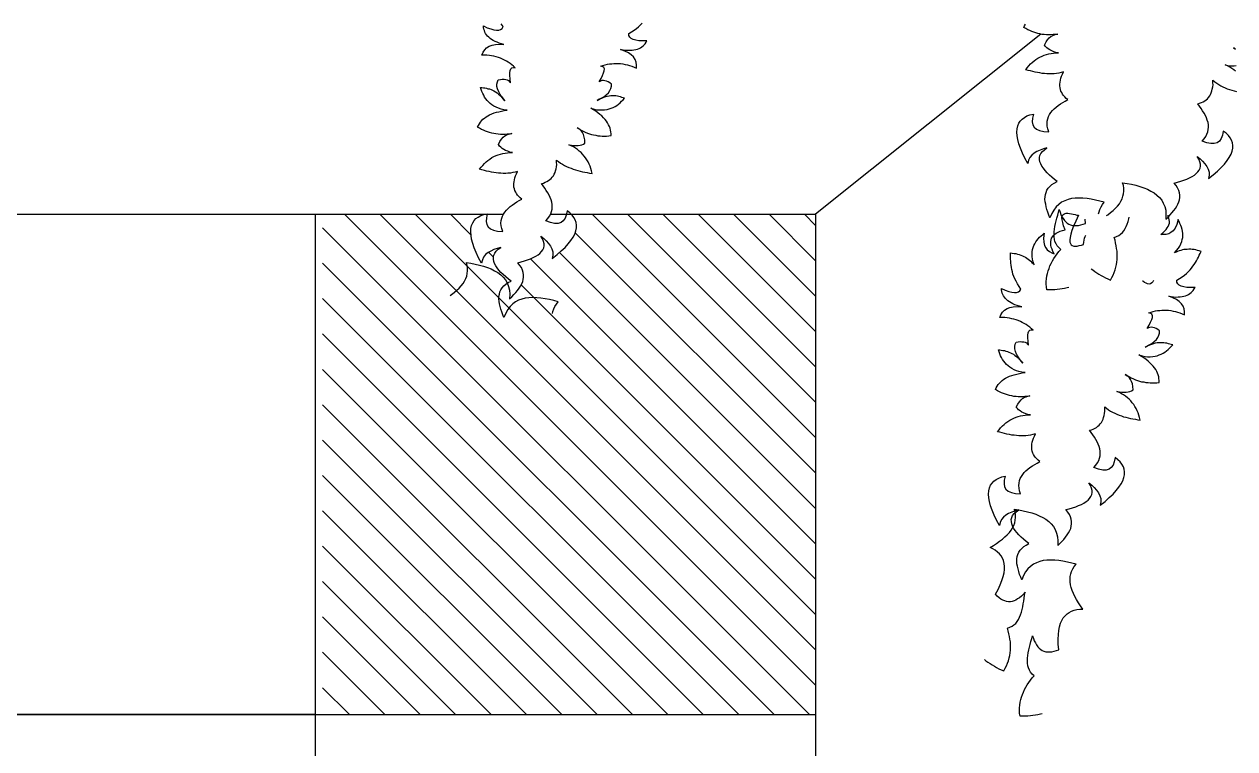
# Model space of a CAD drawing. Extents: x -24232 to 27340, y -23039 to 23489.
# Drawn here: x 8072 to 9282, y -19224 to -18500 of the extents above; entities that cross this region are included whole.
import ezdxf

# ---------------------------------------------------------------- set-up
doc = ezdxf.new("R2010")
doc.units = 0
doc.header["$LTSCALE"] = 10
for name, color, linetype in [('0-HATCH', 8, 'CONTINUOUS'), ('1', 1, 'CONTINUOUS'), ('3', 3, 'CONTINUOUS')]:
    doc.layers.add(name, color=color, linetype=linetype)

msp = doc.modelspace()

# ---------------------------------------------------------------- hatches: boundary and pattern name
at = {"layer": '0-HATCH'}
h = msp.add_hatch(dxfattribs=at)
h.set_pattern_fill('ANSI31', color=11, scale=200, style=0)
h.set_pattern_definition([(135, (-13605.299, -1359.333), (17.67767, 17.67767), [])])
h.paths.add_polyline_path([(8555.8, -18761.6), (8556.7, -18765.3), (8557, -18769.5), (8556.9, -18774.1), (8559.1, -18772), (8561.2, -18769.9), (8563.1, -18767.8), (8564.8, -18765.6), (8566.4, -18763.4), (8567.9, -18761.3), (8569, -18759.1), (8570, -18756.9), (8570.5, -18754.7), (8570.9, -18752.4), (8570.9, -18750.1), (8570.6, -18747.8), (8569.9, -18745.4), (8568.7, -18742.9), (8567.2, -18740.6), (8565.1, -18738.1), (8568.5, -18737.2), (8571.9, -18736.2), (8574.9, -18735.2), (8577.9, -18734.1), (8580.6, -18732.9), (8583.1, -18731.5), (8585.4, -18730.2), (8587.3, -18728.6), (8588.9, -18726.9), (8590.2, -18725.1), (8591.1, -18723.2), (8591.4, -18721.2), (8591.4, -18719), (8590.8, -18716.7), (8589.8, -18714.1), (8588.2, -18711.3), (8591, -18713.7), (8593.6, -18716.2), (8595.9, -18718.7), (8597.8, -18721.4), (8599.2, -18724.2), (8600, -18727.2), (8600, -18730.3), (8599.4, -18733.6), (8604.3, -18729.8), (8608.5, -18726.1), (8612.3, -18722.6), (8615.5, -18719.1), (8618.2, -18715.6), (8620.3, -18712.5), (8622, -18709.3), (8623.2, -18706.2), (8623.8, -18703.2), (8623.8, -18700.4), (8623.4, -18697.8), (8622.6, -18695.2), (8621.2, -18692.8), (8619.4, -18690.4), (8618.5, -18689.6), (8862.6, -18689.6), (8862.6, -19189.6), (8370.1, -19189.6), (8370.1, -18689.6), (8531.9, -18689.6), (8528.2, -18690.8), (8525.6, -18692.3), (8523.3, -18693.9), (8521.5, -18695.9), (8520.1, -18698.2), (8519, -18700.8), (8518.3, -18703.7), (8518.1, -18707), (8518.4, -18710.6), (8519, -18714.4), (8520.1, -18718.7), (8521.6, -18723.1), (8523.6, -18727.9), (8526, -18733), (8528.9, -18738.4), (8529.7, -18735.1), (8531, -18732.3), (8532.9, -18729.9), (8535.4, -18727.9), (8538.2, -18726.3), (8541.3, -18724.9), (8544.6, -18723.7), (8548.2, -18722.7), (8545.6, -18724.5), (8543.6, -18726.4), (8542.1, -18728.4), (8541.2, -18730.3), (8540.7, -18732.3), (8540.8, -18734.4), (8541.2, -18736.6), (8541.9, -18738.8), (8543.1, -18741), (8544.6, -18743.2), (8546.3, -18745.4), (8548.3, -18747.6), (8550.6, -18749.9), (8553, -18752.1), (8555.7, -18754.3), (8558.4, -18756.5), (8555.5, -18757.9), (8554.6, -18758.5), (8554.4, -18758.2)])

# ---------------------------------------------------------------- linework, layer by layer
at = {"layer": '1'}
msp.add_line((8362.6, -19189.6), (8862.6, -19189.6), dxfattribs=at)
for points in [[(8497.7, -18770.6), (8498.8, -18769.8), (8501.7, -18767.6), (8504.2, -18765.5), (8506.5, -18763.3), (8508.6, -18761), (8510.4, -18758.7), (8511.9, -18756.3), (8513.1, -18753.9), (8514.1, -18751.3), (8514.6, -18748.7), (8514.9, -18746.1), (8514.8, -18743.3), (8514.4, -18740.6), (8513.7, -18737.7), (8513.7, -18737.7), (8518.2, -18738.4), (8522.6, -18739.3), (8526.9, -18740.3), (8531, -18741.5), (8534.9, -18742.7), (8538.6, -18744.2), (8542, -18746), (8545.2, -18747.8), (8548, -18750), (8550.5, -18752.5), (8552.7, -18755.1), (8554.4, -18758.2), (8555.8, -18761.6), (8556.7, -18765.3), (8557, -18769.5), (8556.9, -18774.1), (8556.9, -18774.1), (8559.1, -18772), (8561.2, -18769.9), (8563.1, -18767.8), (8564.8, -18765.6), (8566.4, -18763.4), (8567.9, -18761.3), (8569, -18759.1), (8570, -18756.9), (8570.5, -18754.7), (8570.9, -18752.4), (8570.9, -18750.1), (8570.6, -18747.8), (8569.9, -18745.4), (8568.7, -18742.9), (8567.2, -18740.6), (8565.1, -18738.1), (8565.1, -18738.1), (8568.5, -18737.2), (8571.9, -18736.2), (8574.9, -18735.2), (8577.9, -18734.1), (8580.6, -18732.9), (8583.1, -18731.5), (8585.4, -18730.2), (8587.3, -18728.6), (8588.9, -18726.9), (8590.2, -18725.1), (8591.1, -18723.2), (8591.4, -18721.2), (8591.4, -18719), (8590.8, -18716.7), (8589.8, -18714.1), (8588.2, -18711.3), (8588.2, -18711.3), (8591, -18713.7), (8593.6, -18716.2), (8595.9, -18718.7), (8597.8, -18721.4), (8599.2, -18724.2), (8600, -18727.2), (8600, -18730.3), (8599.4, -18733.6), (8599.4, -18733.6), (8604.3, -18729.8), (8608.5, -18726.1), (8612.3, -18722.6), (8615.5, -18719.1), (8618.2, -18715.6), (8620.3, -18712.5), (8622, -18709.3), (8623.2, -18706.2), (8623.8, -18703.2), (8623.8, -18700.4), (8623.4, -18697.8), (8622.6, -18695.2), (8621.2, -18692.8), (8619.4, -18690.4), (8617, -18688.2), (8614.3, -18686.2), (8614.3, -18686.2), (8613.4, -18690.3), (8612.3, -18693.5), (8610.5, -18696.1), (8608.3, -18697.7), (8605.3, -18698.6), (8601.9, -18698.6), (8597.8, -18697.8), (8593, -18696), (8593, -18696), (8595, -18693.7), (8596.8, -18691.4), (8598, -18689.1), (8598.8, -18686.8), (8599.3, -18684.4), (8599.6, -18682.1), (8599.4, -18679.8), (8599, -18677.4), (8598.3, -18675.1), (8597.5, -18672.8), (8596.4, -18670.4), (8595.2, -18668.1), (8593.6, -18665.7), (8592.1, -18663.4), (8590.5, -18661.2), (8588.7, -18658.8), (8588.7, -18658.8), (8590.7, -18658.3), (8592.5, -18657.6), (8594.2, -18656.8), (8595.8, -18655.9), (8597.2, -18654.9), (8598.5, -18653.8), (8599.6, -18652.4), (8600.7, -18651), (8601.5, -18649.5), (8602.3, -18647.8), (8602.9, -18646), (8603.4, -18644.2), (8603.7, -18642), (8604, -18639.9), (8603.9, -18637.7), (8603.9, -18635.3), (8603.9, -18635.3), (8605.8, -18636.8), (8607.8, -18638.3), (8609.7, -18639.6), (8611.9, -18640.8), (8613.9, -18641.8), (8616.1, -18642.9), (8618.3, -18643.6), (8620.6, -18644.4), (8622.8, -18645.2), (8625, -18645.9), (8627.4, -18646.4), (8629.8, -18647), (8632.1, -18647.5), (8634.5, -18647.9), (8636.9, -18648.3), (8639.3, -18648.7), (8639.3, -18648.7), (8638.8, -18646.2), (8638.1, -18643.8), (8637.3, -18641.4), (8636.3, -18639.3), (8635.3, -18637.1), (8634.2, -18635.1), (8632.9, -18633.1), (8631.5, -18631.3), (8629.9, -18629.5), (8628.4, -18627.8), (8626.6, -18626.3), (8624.8, -18624.8), (8622.7, -18623.5), (8620.7, -18622.2), (8618.5, -18621), (8616.2, -18620), (8616.2, -18620), (8618.7, -18620.5), (8621, -18620.8), (8623.3, -18620.9), (8625.3, -18620.8), (8627.3, -18620.5), (8629.1, -18620), (8630.7, -18619.4), (8632.2, -18618.5), (8632.2, -18618.5), (8632.1, -18615.1), (8631.6, -18612.3), (8630.9, -18609.9), (8629.9, -18607.9), (8628.7, -18606.3), (8627.4, -18605.1), (8626, -18604), (8624.5, -18603), (8624.5, -18603), (8626.5, -18604.3), (8628.5, -18605.5), (8630.5, -18606.5), (8632.5, -18607.4), (8634.6, -18608.3), (8636.7, -18609.1), (8638.8, -18609.7), (8640.9, -18610.2), (8643, -18610.6), (8645.1, -18611), (8647.3, -18611.2), (8649.4, -18611.3), (8651.6, -18611.4), (8653.8, -18611.4), (8656.1, -18611.2), (8658.3, -18610.9), (8658.3, -18610.9), (8658.4, -18609), (8658.2, -18607.1), (8657.8, -18605.3), (8657.4, -18603.5), (8656.8, -18601.7), (8655.9, -18600), (8654.8, -18598.2), (8653.7, -18596.5), (8652.4, -18594.7), (8650.8, -18593), (8649.1, -18591.3), (8647.2, -18589.8), (8645.2, -18588.2), (8643, -18586.6), (8640.7, -18585), (8638.2, -18583.5), (8638.2, -18583.5), (8641.3, -18584.4), (8644.2, -18585), (8646.9, -18585.3), (8649.5, -18585.3), (8651.9, -18585.1), (8654.3, -18584.9), (8656.5, -18584.3), (8658.5, -18583.6), (8660.5, -18582.7), (8662.4, -18581.7), (8664.1, -18580.7), (8665.7, -18579.4), (8667.4, -18578), (8668.9, -18576.6), (8670.4, -18575.1), (8671.9, -18573.5), (8671.9, -18573.5), (8670.5, -18573.1), (8669.1, -18572.7), (8667.6, -18572.2), (8666, -18571.8), (8664.6, -18571.6), (8663, -18571.3), (8661.3, -18571.3), (8659.7, -18571.2), (8658.1, -18571.3), (8656.3, -18571.5), (8654.5, -18571.9), (8652.6, -18572.3), (8650.6, -18572.9), (8648.6, -18573.7), (8646.5, -18574.6), (8644.3, -18575.8), (8644.3, -18575.8), (8647.9, -18573.8), (8651, -18572), (8653.5, -18570), (8655.6, -18568.1), (8657.2, -18565.9), (8658.1, -18563.9), (8658.8, -18561.6), (8658.7, -18559.5), (8658.7, -18559.5), (8657, -18558.2), (8655.3, -18557.2), (8653.6, -18556.5), (8652.1, -18556), (8650.6, -18555.8), (8649.1, -18555.9), (8647.7, -18556.5), (8646.4, -18557.1), (8646.4, -18557.1), (8648.3, -18553.7), (8649.8, -18550.7), (8650.9, -18548.1), (8651.5, -18546), (8651.7, -18544.3), (8651.2, -18542.9), (8650.1, -18542), (8648.1, -18541.5), (8648.1, -18541.5), (8650.2, -18540.8), (8652.5, -18540.2), (8654.6, -18539.6), (8656.8, -18539.2), (8659, -18539), (8661.2, -18538.8), (8663.3, -18538.7), (8665.6, -18538.8), (8667.8, -18538.9), (8670.1, -18539.3), (8672.3, -18539.7), (8674.6, -18540.2), (8676.8, -18540.7), (8679.2, -18541.5), (8681.4, -18542.4), (8683.7, -18543.4), (8683.7, -18543.4), (8683.8, -18540.4), (8683.3, -18537.5), (8682.3, -18534.8), (8680.7, -18532.3), (8678.5, -18530.2), (8675.8, -18528.1), (8672.2, -18526.4), (8667.9, -18524.8), (8667.9, -18524.8), (8670.4, -18525.2), (8672.8, -18525.5), (8675.1, -18525.6), (8677.3, -18525.6), (8679.3, -18525.4), (8681.2, -18525.2), (8683, -18524.9), (8684.7, -18524.4), (8686.3, -18523.7), (8687.7, -18523.1), (8689.2, -18522.2), (8690.4, -18521.2), (8691.4, -18520.1), (8692.5, -18519), (8693.3, -18517.6), (8694.2, -18516.2), (8694.2, -18516.2), (8690, -18516.3), (8686.2, -18516), (8683, -18515.5), (8680.5, -18514.8), (8678.4, -18513.8), (8677.1, -18512.4), (8676.2, -18510.8), (8676, -18508.9), (8676, -18508.9), (8678.8, -18507.2), (8681.4, -18505.6), (8683.6, -18503.8), (8685.7, -18502.1), (8687.7, -18500.3), (8689.4, -18498.5)], [(8599.8, -18788.8), (8600.2, -18786.8), (8601, -18784.2), (8602.2, -18781.8), (8603.7, -18779.4), (8605.6, -18777), (8605.6, -18777), (8601.1, -18775.9), (8596.8, -18774.9), (8592.4, -18774.1), (8588.2, -18773.5), (8584.1, -18773), (8580.2, -18772.9), (8576.3, -18773.1), (8572.6, -18773.4), (8569.2, -18774.3), (8565.9, -18775.5), (8562.8, -18777.1), (8560, -18779.2), (8557.4, -18781.7), (8555, -18784.8), (8553, -18788.4), (8551.2, -18792.7), (8551.2, -18792.7), (8550.1, -18789.9), (8549, -18787.1), (8548.2, -18784.5), (8547.5, -18781.7), (8546.9, -18779.1), (8546.4, -18776.6), (8546.2, -18774.1), (8546.3, -18771.7), (8546.7, -18769.4), (8547.3, -18767.2), (8548.3, -18765.1), (8549.5, -18763.1), (8551.1, -18761.2), (8553.2, -18759.5), (8555.5, -18757.9), (8558.4, -18756.5), (8558.4, -18756.5), (8555.7, -18754.3), (8553, -18752.1), (8550.6, -18749.9), (8548.3, -18747.6), (8546.3, -18745.4), (8544.6, -18743.2), (8543.1, -18741), (8541.9, -18738.8), (8541.2, -18736.6), (8540.8, -18734.4), (8540.7, -18732.3), (8541.2, -18730.3), (8542.1, -18728.4), (8543.6, -18726.4), (8545.6, -18724.5), (8548.2, -18722.7), (8548.2, -18722.7), (8544.6, -18723.7), (8541.3, -18724.9), (8538.2, -18726.3), (8535.4, -18727.9), (8532.9, -18729.9), (8531, -18732.3), (8529.7, -18735.1), (8528.9, -18738.4), (8528.9, -18738.4), (8526, -18733), (8523.6, -18727.9), (8521.6, -18723.1), (8520.1, -18718.7), (8519, -18714.4), (8518.4, -18710.6), (8518.1, -18707), (8518.3, -18703.7), (8519, -18700.8), (8520.1, -18698.2), (8521.5, -18695.9), (8523.3, -18693.9), (8525.6, -18692.3), (8528.2, -18690.8), (8531.2, -18689.8), (8534.6, -18689.1), (8534.6, -18689.1), (8533.7, -18693.2), (8533.5, -18696.6), (8534.1, -18699.6), (8535.4, -18702), (8537.7, -18704.1), (8540.8, -18705.5), (8544.9, -18706.3), (8550, -18706.7), (8550, -18706.7), (8549.2, -18703.7), (8548.5, -18701), (8548.3, -18698.4), (8548.5, -18695.9), (8549, -18693.5), (8549.7, -18691.3), (8550.8, -18689.3), (8552.1, -18687.3), (8553.7, -18685.4), (8555.4, -18683.7), (8557.4, -18681.9), (8559.5, -18680.3), (8561.8, -18678.8), (8564.1, -18677.2), (8566.5, -18675.9), (8569.1, -18674.4), (8569.1, -18674.4), (8567.5, -18673.2), (8566.1, -18671.8), (8564.9, -18670.4), (8563.8, -18668.9), (8563, -18667.4), (8562.2, -18665.9), (8561.8, -18664.2), (8561.3, -18662.5), (8561.2, -18660.7), (8561.2, -18658.9), (8561.4, -18657), (8561.7, -18655.1), (8562.2, -18653), (8562.9, -18651), (8563.8, -18649), (8564.8, -18646.8), (8564.8, -18646.8), (8562.4, -18647.4), (8560, -18647.9), (8557.8, -18648.3), (8555.3, -18648.5), (8553, -18648.7), (8550.6, -18648.7), (8548.2, -18648.6), (8545.9, -18648.4), (8543.5, -18648.2), (8541.2, -18647.9), (8538.8, -18647.4), (8536.4, -18646.9), (8534, -18646.4), (8531.7, -18645.8), (8529.3, -18645.2), (8527, -18644.6), (8527, -18644.6), (8528.5, -18642.6), (8530.1, -18640.7), (8531.8, -18638.8), (8533.6, -18637.2), (8535.3, -18635.7), (8537.2, -18634.3), (8539.2, -18632.9), (8541.2, -18631.9), (8543.4, -18630.9), (8545.5, -18630), (8547.7, -18629.3), (8550, -18628.8), (8552.4, -18628.4), (8554.8, -18628), (8557.2, -18627.8), (8559.8, -18627.8), (8559.8, -18627.8), (8557.3, -18627.3), (8555.1, -18626.6), (8552.9, -18625.7), (8551.1, -18624.9), (8549.5, -18623.8), (8548, -18622.6), (8546.8, -18621.4), (8545.7, -18619.9), (8545.7, -18619.9), (8547.3, -18616.9), (8548.9, -18614.5), (8550.5, -18612.6), (8552.2, -18611.2), (8553.9, -18610.2), (8555.7, -18609.6), (8557.4, -18609.2), (8559.1, -18608.9), (8559.1, -18608.9), (8556.8, -18609.3), (8554.4, -18609.5), (8552.3, -18609.7), (8550, -18609.7), (8547.7, -18609.7), (8545.5, -18609.5), (8543.3, -18609.2), (8541.2, -18608.8), (8539.1, -18608.3), (8537, -18607.8), (8535, -18607.1), (8532.9, -18606.4), (8530.9, -18605.6), (8529, -18604.7), (8526.9, -18603.6), (8525, -18602.4), (8525, -18602.4), (8525.7, -18600.7), (8526.7, -18599), (8527.7, -18597.5), (8528.9, -18596), (8530.2, -18594.6), (8531.7, -18593.4), (8533.4, -18592.2), (8535.1, -18591.1), (8537, -18590), (8539.2, -18589.1), (8541.4, -18588.3), (8543.7, -18587.6), (8546.2, -18587), (8548.9, -18586.4), (8551.6, -18585.9), (8554.6, -18585.5), (8554.6, -18585.5), (8551.3, -18585.1), (8548.4, -18584.4), (8545.9, -18583.6), (8543.5, -18582.6), (8541.3, -18581.4), (8539.3, -18580.2), (8537.5, -18578.8), (8536, -18577.3), (8534.5, -18575.7), (8533.2, -18574), (8532, -18572.4), (8531.1, -18570.5), (8530.1, -18568.7), (8529.3, -18566.7), (8528.5, -18564.8), (8527.8, -18562.7), (8527.8, -18562.7), (8529.3, -18562.9), (8530.8, -18563.1), (8532.2, -18563.3), (8533.9, -18563.5), (8535.3, -18564), (8536.9, -18564.3), (8538.4, -18564.9), (8539.9, -18565.6), (8541.3, -18566.3), (8542.9, -18567.2), (8544.4, -18568.3), (8546, -18569.5), (8547.5, -18570.8), (8549, -18572.3), (8550.6, -18574.1), (8552.1, -18576), (8552.1, -18576), (8549.6, -18572.8), (8547.6, -18569.8), (8546.1, -18567), (8544.9, -18564.3), (8544.3, -18561.7), (8544.3, -18559.5), (8544.7, -18557.2), (8545.6, -18555.2), (8545.6, -18555.2), (8547.7, -18554.8), (8549.6, -18554.5), (8551.4, -18554.5), (8553.1, -18554.8), (8554.5, -18555.2), (8555.8, -18555.9), (8556.9, -18557), (8557.8, -18558.1), (8557.8, -18558.1), (8557.5, -18554.2), (8557.3, -18550.9), (8557.3, -18548.1), (8557.6, -18545.9), (8558.1, -18544.2), (8559.2, -18543.1), (8560.6, -18542.7), (8562.6, -18543.1), (8562.6, -18543.1), (8560.9, -18541.6), (8559.1, -18540.2), (8557.5, -18538.8), (8555.6, -18537.5), (8553.7, -18536.4), (8551.7, -18535.4), (8549.8, -18534.4), (8547.7, -18533.5), (8545.7, -18532.8), (8543.4, -18532.2), (8541.2, -18531.6), (8538.9, -18531.2), (8536.7, -18530.7), (8534.2, -18530.5), (8531.8, -18530.5), (8529.3, -18530.4), (8529.3, -18530.4), (8530.5, -18527.6), (8532.1, -18525.2), (8534, -18523.1), (8536.5, -18521.5), (8539.4, -18520.4), (8542.8, -18519.7), (8546.8, -18519.5), (8551.3, -18519.8), (8551.3, -18519.8), (8548.8, -18519.2), (8546.5, -18518.5), (8544.4, -18517.6), (8542.4, -18516.7), (8540.6, -18515.7), (8538.9, -18514.8), (8537.4, -18513.7), (8536.1, -18512.6), (8534.9, -18511.4), (8533.9, -18510.2), (8532.9, -18508.8), (8532.2, -18507.4), (8531.7, -18506), (8531.2, -18504.5), (8531, -18502.9), (8530.8, -18501.3), (8530.8, -18501.3), (8534.6, -18503.1), (8538.2, -18504.3), (8541.3, -18505.2), (8543.8, -18505.6), (8546.1, -18505.5), (8547.9, -18504.8), (8549.4, -18503.7), (8550.4, -18502), (8550.4, -18502), (8548.5, -18499.3)], [(9145.5, -18689.2), (9145.9, -18687.2), (9146.7, -18684.7), (9147.9, -18682.2), (9149.4, -18679.9), (9151.2, -18677.5), (9151.2, -18677.5), (9146.8, -18676.3), (9142.4, -18675.4), (9138, -18674.5), (9133.9, -18673.9), (9129.8, -18673.5), (9125.8, -18673.3), (9122, -18673.5), (9118.3, -18673.9), (9114.9, -18674.8), (9111.6, -18676), (9108.5, -18677.6), (9105.7, -18679.7), (9103.1, -18682.2), (9100.7, -18685.3), (9098.7, -18688.9), (9096.9, -18693.1), (9096.9, -18693.1), (9095.8, -18690.4), (9094.7, -18687.6), (9093.9, -18684.9), (9093.2, -18682.2), (9092.6, -18679.6), (9092.1, -18677), (9091.9, -18674.6), (9092, -18672.2), (9092.4, -18669.9), (9093, -18667.7), (9093.9, -18665.6), (9095.1, -18663.6), (9096.7, -18661.7), (9098.9, -18659.9), (9101.2, -18658.4), (9104.1, -18656.9), (9104.1, -18656.9), (9101.3, -18654.8), (9098.7, -18652.5), (9096.3, -18650.3), (9094, -18648.1), (9092, -18645.9), (9090.3, -18643.6), (9088.8, -18641.4), (9087.6, -18639.2), (9086.9, -18637), (9086.5, -18634.9), (9086.4, -18632.8), (9086.9, -18630.8), (9087.8, -18628.8), (9089.3, -18626.9), (9091.3, -18625), (9093.9, -18623.1), (9093.9, -18623.1), (9090.3, -18624.1), (9087, -18625.3), (9083.8, -18626.7), (9081, -18628.4), (9078.6, -18630.4), (9076.7, -18632.8), (9075.3, -18635.6), (9074.6, -18638.9), (9074.6, -18638.9), (9071.7, -18633.4), (9069.3, -18628.3), (9067.3, -18623.6), (9065.7, -18619.1), (9064.7, -18614.8), (9064.1, -18611.1), (9063.8, -18607.5), (9064, -18604.1), (9064.7, -18601.2), (9065.8, -18598.6), (9067.2, -18596.4), (9069, -18594.4), (9071.3, -18592.7), (9073.9, -18591.3), (9076.9, -18590.3), (9080.3, -18589.5), (9080.3, -18589.5), (9079.4, -18593.6), (9079.1, -18597.1), (9079.7, -18600.1), (9081.1, -18602.5), (9083.4, -18604.5), (9086.5, -18605.9), (9090.6, -18606.8), (9095.7, -18607.2), (9095.7, -18607.2), (9094.8, -18604.2), (9094.2, -18601.4), (9094, -18598.8), (9094.2, -18596.4), (9094.7, -18594), (9095.4, -18591.8), (9096.5, -18589.7), (9097.8, -18587.8), (9099.4, -18585.9), (9101.1, -18584.1), (9103.1, -18582.4), (9105.1, -18580.8), (9107.5, -18579.2), (9109.8, -18577.7), (9112.2, -18576.4), (9114.8, -18574.9), (9114.8, -18574.9), (9113.2, -18573.7), (9111.8, -18572.3), (9110.5, -18570.9), (9109.5, -18569.4), (9108.7, -18567.9), (9107.9, -18566.4), (9107.4, -18564.7), (9107, -18563), (9106.8, -18561.2), (9106.9, -18559.4), (9107, -18557.5), (9107.4, -18555.6), (9107.9, -18553.5), (9108.5, -18551.4), (9109.5, -18549.5), (9110.4, -18547.2), (9110.4, -18547.2), (9108.1, -18547.9), (9105.7, -18548.4), (9103.4, -18548.8), (9101, -18549), (9098.7, -18549.1), (9096.2, -18549.2), (9093.9, -18549), (9091.5, -18548.8), (9089.2, -18548.7), (9086.9, -18548.3), (9084.5, -18547.9), (9082.1, -18547.4), (9079.7, -18546.9), (9077.4, -18546.3), (9075, -18545.7), (9072.7, -18545.1), (9072.7, -18545.1), (9074.2, -18543), (9075.8, -18541.1), (9077.5, -18539.3), (9079.2, -18537.7), (9081, -18536.1), (9082.9, -18534.8), (9084.9, -18533.4), (9086.9, -18532.4), (9089.1, -18531.4), (9091.2, -18530.5), (9093.4, -18529.8), (9095.7, -18529.2), (9098.1, -18528.8), (9100.4, -18528.5), (9102.9, -18528.3), (9105.5, -18528.2), (9105.5, -18528.2), (9102.9, -18527.7), (9100.8, -18527), (9098.6, -18526.2), (9096.8, -18525.3), (9095.1, -18524.2), (9093.7, -18523.1), (9092.5, -18521.8), (9091.4, -18520.4), (9091.4, -18520.4), (9093, -18517.3), (9094.5, -18515), (9096.1, -18513.1), (9097.9, -18511.7), (9099.6, -18510.7), (9101.3, -18510.1), (9103, -18509.6), (9104.8, -18509.4), (9104.8, -18509.4), (9102.4, -18509.7), (9100.1, -18510), (9097.9, -18510.1), (9095.7, -18510.1), (9093.4, -18510.1), (9091.2, -18510), (9089, -18509.7), (9086.9, -18509.3), (9084.8, -18508.8), (9082.7, -18508.3), (9080.6, -18507.6), (9078.6, -18506.8), (9076.6, -18506), (9074.6, -18505.1), (9072.6, -18504), (9070.7, -18502.9), (9070.7, -18502.9), (9071.4, -18501.1), (9072.4, -18499.4)], [(9281.8, -18524.3), (9280.3, -18523.3), (9280.3, -18523.3), (9282.3, -18524.6)], [(9282.4, -18546.6), (9280.5, -18545.1), (9278.5, -18543.8), (9276.5, -18542.5), (9274.3, -18541.3), (9272, -18540.3), (9272, -18540.3), (9274.5, -18540.8), (9276.8, -18541.1), (9279.1, -18541.2), (9281.1, -18541.1), (9283.1, -18540.8)], [(9153.4, -18690.9), (9154.6, -18690.1), (9157.4, -18687.9), (9160, -18685.8), (9162.3, -18683.6), (9164.4, -18681.3), (9166.2, -18679), (9167.6, -18676.6), (9168.9, -18674.2), (9169.8, -18671.6), (9170.4, -18669), (9170.7, -18666.4), (9170.6, -18663.6), (9170.2, -18660.9), (9169.4, -18658), (9169.4, -18658), (9174, -18658.7), (9178.3, -18659.6), (9182.7, -18660.6), (9186.8, -18661.8), (9190.7, -18663), (9194.3, -18664.5), (9197.8, -18666.3), (9201, -18668.1), (9203.7, -18670.3), (9206.3, -18672.8), (9208.5, -18675.4), (9210.1, -18678.5), (9211.5, -18681.9), (9212.5, -18685.6), (9212.8, -18689.8), (9212.7, -18694.4), (9212.7, -18694.4), (9214.9, -18692.3), (9217, -18690.2), (9218.8, -18688.1), (9220.6, -18685.9), (9222.2, -18683.7), (9223.6, -18681.6), (9224.8, -18679.4), (9225.7, -18677.2), (9226.3, -18675), (9226.7, -18672.7), (9226.6, -18670.4), (9226.4, -18668.1), (9225.7, -18665.7), (9224.4, -18663.2), (9222.9, -18660.9), (9220.9, -18658.4), (9220.9, -18658.4), (9224.3, -18657.5), (9227.6, -18656.6), (9230.7, -18655.5), (9233.7, -18654.4), (9236.4, -18653.2), (9238.9, -18651.8), (9241.2, -18650.5), (9243.1, -18648.9), (9244.7, -18647.2), (9246, -18645.4), (9246.8, -18643.5), (9247.2, -18641.5), (9247.2, -18639.3), (9246.6, -18637), (9245.5, -18634.4), (9244, -18631.7), (9244, -18631.7), (9246.8, -18634), (9249.4, -18636.5), (9251.7, -18639), (9253.6, -18641.7), (9255, -18644.5), (9255.8, -18647.5), (9255.8, -18650.6), (9255.2, -18653.9), (9255.2, -18653.9), (9260.1, -18650.1), (9264.3, -18646.4), (9268.1, -18642.9), (9271.3, -18639.4), (9274, -18635.9), (9276.1, -18632.8), (9277.8, -18629.6), (9279, -18626.5), (9279.6, -18623.5), (9279.6, -18620.7), (9279.2, -18618.1), (9278.4, -18615.5), (9276.9, -18613.1), (9275.2, -18610.7), (9272.8, -18608.6), (9270.1, -18606.5), (9270.1, -18606.5), (9269.2, -18610.6), (9268, -18613.9), (9266.3, -18616.4), (9264, -18618), (9261.1, -18618.9), (9257.7, -18618.9), (9253.6, -18618.1), (9248.8, -18616.3), (9248.8, -18616.3), (9250.8, -18614), (9252.5, -18611.7), (9253.7, -18609.4), (9254.5, -18607.1), (9255.1, -18604.7), (9255.3, -18602.4), (9255.2, -18600.1), (9254.8, -18597.7), (9254.1, -18595.4), (9253.3, -18593.1), (9252.2, -18590.7), (9250.9, -18588.4), (9249.4, -18586), (9247.9, -18583.7), (9246.3, -18581.5), (9244.5, -18579.1), (9244.5, -18579.1), (9246.4, -18578.6), (9248.3, -18577.9), (9250, -18577.1), (9251.6, -18576.2), (9252.9, -18575.2), (9254.3, -18574.1), (9255.4, -18572.7), (9256.5, -18571.3), (9257.3, -18569.8), (9258.1, -18568.1), (9258.7, -18566.3), (9259.1, -18564.5), (9259.5, -18562.3), (9259.8, -18560.2), (9259.7, -18558), (9259.7, -18555.6), (9259.7, -18555.6), (9261.6, -18557.1), (9263.6, -18558.6), (9265.5, -18559.9), (9267.7, -18561.1), (9269.7, -18562.1), (9271.9, -18563.2), (9274.1, -18564), (9276.3, -18564.7), (9278.5, -18565.5), (9280.8, -18566.2), (9283.2, -18566.7)], [(9089, -19188.8), (9087.3, -19189.3), (9084.9, -19189.8), (9082.4, -19190.3), (9079.9, -19190.6), (9077.4, -19191), (9074.9, -19191.2), (9072.4, -19191.3), (9069.7, -19191.3), (9067, -19191.3), (9067, -19191.3), (9066.6, -19188.4), (9066.5, -19185.7), (9066.6, -19182.9), (9066.9, -19180.1), (9067.2, -19177.4), (9067.7, -19174.7), (9068.4, -19172.3), (9069.3, -19169.7), (9070.3, -19167.2), (9071.4, -19164.7), (9072.7, -19162.3), (9074.2, -19160), (9075.6, -19157.6), (9077.3, -19155.3), (9079, -19153), (9081, -19150.8), (9081, -19150.8), (9079, -19149.1), (9077.5, -19147.2), (9076.3, -19145.2), (9075.3, -19143.1), (9074.8, -19140.8), (9074.4, -19138.4), (9074.3, -19135.8), (9074.4, -19133.3), (9074.7, -19130.6), (9075.2, -19127.9), (9075.8, -19125.1), (9076.4, -19122.3), (9077.2, -19119.5), (9077.9, -19116.6), (9078.7, -19113.7), (9079.5, -19110.9), (9079.5, -19110.9), (9080.3, -19113.5), (9081.2, -19116), (9082.3, -19118.1), (9083.5, -19120.1), (9084.6, -19121.8), (9086, -19123.3), (9087.6, -19124.5), (9089.1, -19125.5), (9090.8, -19126.2), (9092.6, -19126.8), (9094.6, -19127), (9096.5, -19127.1), (9098.7, -19126.9), (9101, -19126.4), (9103.3, -19125.7), (9105.7, -19124.8), (9105.7, -19124.8), (9105.2, -19119.2), (9105.1, -19114.2), (9105.3, -19109.6), (9105.8, -19105.5), (9106.5, -19101.8), (9107.5, -19098.4), (9108.7, -19095.6), (9110.2, -19092.9), (9112, -19090.8), (9113.9, -19088.9), (9116.1, -19087.5), (9118.4, -19086.2), (9121, -19085.3), (9123.7, -19084.7), (9126.7, -19084.3), (9129.7, -19084.2), (9129.7, -19084.2), (9127.4, -19081), (9125.4, -19077.8), (9123.5, -19074.7), (9121.8, -19071.6), (9120.4, -19068.6), (9119.2, -19065.7), (9118.2, -19062.7), (9117.5, -19059.9), (9117.1, -19057.1), (9117, -19054.4), (9117.2, -19051.6), (9117.7, -19049.1), (9118.5, -19046.5), (9119.7, -19044.1), (9121.2, -19041.7), (9123.1, -19039.3), (9123.1, -19039.3), (9118.6, -19038.2), (9114.3, -19037.2), (9109.9, -19036.4), (9105.7, -19035.8), (9101.6, -19035.3), (9097.6, -19035.2), (9093.8, -19035.4), (9090.1, -19035.8), (9086.7, -19036.7), (9083.4, -19037.9), (9080.3, -19039.4), (9077.5, -19041.5), (9074.9, -19044.1), (9072.5, -19047.1), (9070.5, -19050.7), (9068.7, -19055), (9068.7, -19055), (9067.6, -19052.2), (9066.5, -19049.5), (9065.7, -19046.8), (9065, -19044), (9064.4, -19041.4), (9063.9, -19038.9), (9063.7, -19036.4), (9063.8, -19034), (9064.2, -19031.8), (9064.8, -19029.5), (9065.8, -19027.4), (9067, -19025.4), (9068.6, -19023.5), (9070.7, -19021.8), (9073, -19020.3), (9075.9, -19018.8), (9075.9, -19018.8), (9073.2, -19016.6), (9070.5, -19014.4), (9068.1, -19012.2), (9065.8, -19009.9), (9063.8, -19007.7), (9062.1, -19005.5), (9060.6, -19003.3), (9059.4, -19001.1), (9058.7, -18998.9), (9058.3, -18996.8), (9058.2, -18994.6), (9058.7, -18992.7), (9059.6, -18990.7), (9061.1, -18988.8), (9063.1, -18986.9), (9065.7, -18985), (9065.7, -18985), (9062.1, -18986), (9058.8, -18987.2), (9055.6, -18988.6), (9052.9, -18990.2), (9050.4, -18992.3), (9048.5, -18994.6), (9047.2, -18997.5), (9046.4, -19000.8), (9046.4, -19000.8), (9043.5, -18995.3), (9041.1, -18990.2), (9039.1, -18985.4), (9037.6, -18981), (9036.5, -18976.7), (9035.9, -18972.9), (9035.6, -18969.3), (9035.8, -18966), (9036.5, -18963.1), (9037.6, -18960.5), (9039, -18958.2), (9040.8, -18956.2), (9043.1, -18954.6), (9045.7, -18953.2), (9048.7, -18952.1), (9052.1, -18951.4), (9052.1, -18951.4), (9051.2, -18955.5), (9051, -18958.9), (9051.5, -18961.9), (9052.9, -18964.4), (9055.2, -18966.4), (9058.3, -18967.8), (9062.4, -18968.7), (9067.5, -18969), (9067.5, -18969), (9066.6, -18966), (9066, -18963.3), (9065.8, -18960.7), (9066, -18958.2), (9066.5, -18955.8), (9067.2, -18953.6), (9068.3, -18951.6), (9069.6, -18949.6), (9071.2, -18947.7), (9072.9, -18946), (9074.9, -18944.2), (9076.9, -18942.6), (9079.3, -18941.1), (9081.6, -18939.6), (9084, -18938.2), (9086.6, -18936.8), (9086.6, -18936.8), (9085, -18935.5), (9083.6, -18934.1), (9082.4, -18932.7), (9081.3, -18931.2), (9080.5, -18929.7), (9079.7, -18928.2), (9079.2, -18926.5), (9078.8, -18924.8), (9078.6, -18923.1), (9078.7, -18921.2), (9078.9, -18919.3), (9079.2, -18917.4), (9079.7, -18915.3), (9080.4, -18913.3), (9081.3, -18911.3), (9082.3, -18909.1), (9082.3, -18909.1), (9079.9, -18909.7), (9077.5, -18910.2), (9075.2, -18910.7), (9072.8, -18910.9), (9070.5, -18911), (9068, -18911.1), (9065.7, -18910.9), (9063.4, -18910.7), (9061, -18910.5), (9058.7, -18910.2), (9056.3, -18909.7), (9053.9, -18909.2), (9051.5, -18908.8), (9049.2, -18908.1), (9046.8, -18907.5), (9044.5, -18906.9), (9044.5, -18906.9), (9046, -18904.9), (9047.6, -18903), (9049.3, -18901.1), (9051.1, -18899.6), (9052.8, -18898), (9054.7, -18896.6), (9056.7, -18895.3), (9058.7, -18894.2), (9060.9, -18893.2), (9063, -18892.3), (9065.2, -18891.6), (9067.5, -18891.1), (9069.9, -18890.7), (9072.2, -18890.3), (9074.7, -18890.1), (9077.3, -18890.1), (9077.3, -18890.1), (9074.8, -18889.6), (9072.6, -18888.9), (9070.4, -18888), (9068.6, -18887.2), (9067, -18886.1), (9065.5, -18884.9), (9064.3, -18883.7), (9063.2, -18882.2), (9063.2, -18882.2), (9064.8, -18879.2), (9066.4, -18876.9), (9068, -18875), (9069.7, -18873.5), (9071.4, -18872.5), (9073.2, -18871.9), (9074.9, -18871.5), (9076.6, -18871.2), (9076.6, -18871.2), (9074.3, -18871.6), (9071.9, -18871.8), (9069.7, -18872), (9067.5, -18872), (9065.2, -18872), (9063, -18871.8), (9060.8, -18871.6), (9058.7, -18871.2), (9056.6, -18870.6), (9054.5, -18870.1), (9052.5, -18869.4), (9050.4, -18868.7), (9048.4, -18867.9), (9046.5, -18867), (9044.4, -18865.9), (9042.5, -18864.7), (9042.5, -18864.7), (9043.2, -18863), (9044.2, -18861.3), (9045.2, -18859.8), (9046.4, -18858.3), (9047.7, -18856.9), (9049.2, -18855.7), (9050.8, -18854.5), (9052.6, -18853.4), (9054.5, -18852.3), (9056.6, -18851.4), (9058.9, -18850.6), (9061.2, -18849.9), (9063.7, -18849.3), (9066.4, -18848.7), (9069.1, -18848.2), (9072.1, -18847.8), (9072.1, -18847.8), (9068.8, -18847.4), (9065.9, -18846.7), (9063.4, -18845.9), (9061, -18844.9), (9058.8, -18843.8), (9056.8, -18842.5), (9055, -18841.1), (9053.5, -18839.6), (9052, -18838), (9050.7, -18836.4), (9049.5, -18834.7), (9048.6, -18832.8), (9047.6, -18831), (9046.8, -18829), (9046, -18827.1), (9045.3, -18825), (9045.3, -18825), (9046.8, -18825.2), (9048.2, -18825.4), (9049.7, -18825.6), (9051.4, -18825.8), (9052.8, -18826.3), (9054.4, -18826.6), (9055.9, -18827.3), (9057.4, -18827.9), (9058.8, -18828.6), (9060.4, -18829.5), (9061.9, -18830.6), (9063.5, -18831.8), (9065, -18833.1), (9066.5, -18834.6), (9068.1, -18836.4), (9069.6, -18838.3), (9069.6, -18838.3), (9067.1, -18835.1), (9065, -18832.2), (9063.6, -18829.3), (9062.4, -18826.7), (9061.8, -18824.1), (9061.8, -18821.8), (9062.1, -18819.5), (9063.1, -18817.5), (9063.1, -18817.5), (9065.2, -18817.1), (9067.1, -18816.8), (9068.9, -18816.9), (9070.6, -18817.1), (9072, -18817.5), (9073.3, -18818.2), (9074.4, -18819.3), (9075.3, -18820.4), (9075.3, -18820.4), (9075, -18816.5), (9074.8, -18813.2), (9074.8, -18810.4), (9075.1, -18808.2), (9075.6, -18806.5), (9076.7, -18805.5), (9078.1, -18805.1), (9080.1, -18805.4), (9080.1, -18805.4), (9078.4, -18803.9), (9076.6, -18802.5), (9074.9, -18801.1), (9073.1, -18799.8), (9071.2, -18798.8), (9069.2, -18797.7), (9067.3, -18796.7), (9065.2, -18795.8), (9063.1, -18795.1), (9060.9, -18794.5), (9058.7, -18793.9), (9056.4, -18793.5), (9054.2, -18793.1), (9051.7, -18792.8), (9049.3, -18792.8), (9046.8, -18792.7), (9046.8, -18792.7), (9047.9, -18789.9), (9049.6, -18787.5), (9051.5, -18785.4), (9054, -18783.8), (9056.9, -18782.7), (9060.2, -18782), (9064.3, -18781.8), (9068.8, -18782.2), (9068.8, -18782.2), (9066.3, -18781.5), (9064, -18780.8), (9061.9, -18780), (9059.9, -18779), (9058.1, -18778), (9056.4, -18777.1), (9054.9, -18776), (9053.6, -18774.9), (9052.4, -18773.7), (9051.4, -18772.5), (9050.4, -18771.1), (9049.7, -18769.7), (9049.2, -18768.3), (9048.7, -18766.8), (9048.5, -18765.2), (9048.3, -18763.6), (9048.3, -18763.6), (9052.1, -18765.4), (9055.7, -18766.7), (9058.8, -18767.5), (9061.3, -18767.9), (9063.6, -18767.8), (9065.4, -18767.1), (9066.9, -18766), (9067.9, -18764.3), (9067.9, -18764.3), (9066, -18761.6), (9064.3, -18759.1), (9063, -18756.5), (9061.8, -18754.2), (9060.7, -18751.7), (9059.9, -18749.3), (9059.3, -18747.2), (9058.8, -18744.9), (9058.3, -18742.7), (9058, -18740.5), (9057.8, -18738.5), (9057.7, -18736.3), (9057.6, -18734.3), (9057.5, -18732.3), (9057.5, -18730.2), (9057.4, -18728.2), (9057.4, -18728.2), (9059.2, -18728.3), (9061.1, -18728.6), (9062.9, -18728.9), (9064.6, -18729.3), (9066.2, -18729.9), (9067.8, -18730.3), (9069.4, -18731), (9070.9, -18731.8), (9072.3, -18732.5), (9073.8, -18733.4), (9075.1, -18734.4), (9076.4, -18735.4), (9077.6, -18736.4), (9078.9, -18737.6), (9080, -18738.8), (9081.1, -18740.1), (9081.1, -18740.1), (9080.2, -18737.1), (9079.5, -18734.4), (9079.1, -18731.8), (9079, -18729.4), (9079.2, -18727), (9079.4, -18724.9), (9080, -18722.8), (9080.7, -18720.9), (9081.6, -18719), (9082.6, -18717.2), (9083.8, -18715.6), (9085.2, -18714), (9086.5, -18712.5), (9088.1, -18711.1), (9089.7, -18709.6), (9091.2, -18708.3), (9091.2, -18708.3), (9090.5, -18713.3), (9090.6, -18717.3), (9091.3, -18720.6), (9092.6, -18723.1), (9094.2, -18725.2), (9096.4, -18726.7), (9098.7, -18728), (9101.2, -18729), (9101.2, -18729), (9099.9, -18726.7), (9099, -18724.4), (9098.2, -18722.4), (9097.8, -18720.4), (9097.6, -18718.5), (9097.6, -18716.8), (9098, -18715.1), (9098.5, -18713.5), (9099.3, -18712.1), (9100.3, -18710.7), (9101.7, -18709.5), (9103.2, -18708.4), (9105.1, -18707.4), (9107.2, -18706.4), (9109.4, -18705.7), (9112.1, -18705), (9112.1, -18705), (9110.5, -18701.1), (9109.6, -18697.8), (9109, -18695.1), (9108.8, -18692.9), (9109.1, -18691.3), (9109.7, -18690.1), (9110.6, -18689.3), (9111.9, -18688.8), (9113.2, -18688.5), (9114.8, -18688.6), (9116.4, -18688.8), (9118.3, -18689.2), (9120.1, -18689.6), (9122, -18689.9), (9123.7, -18690.3), (9125.4, -18690.6), (9125.4, -18690.6), (9122.7, -18696.4), (9120.5, -18701.3), (9118.8, -18705.7), (9117.7, -18709.5), (9117, -18712.7), (9116.6, -18715.2), (9116.8, -18717.3), (9117.3, -18718.8), (9118, -18720.1), (9119.2, -18720.8), (9120.6, -18721.3), (9122.3, -18721.4), (9124, -18721.3), (9126.1, -18720.9), (9128.3, -18720.3), (9130.5, -18719.6), (9130.5, -18719.6), (9130.7, -18717.5), (9131, -18715.4), (9131.5, -18713.4), (9132.2, -18711.7), (9132.7, -18710.3)], [(9115.7, -18762.7), (9113.9, -18763.1), (9111.5, -18763.7), (9109.1, -18764.2), (9106.6, -18764.5), (9104.1, -18764.8), (9101.6, -18765), (9099, -18765.2), (9096.3, -18765.2), (9093.6, -18765.2), (9093.6, -18765.2), (9093.3, -18762.2), (9093.2, -18759.5), (9093.2, -18756.7), (9093.5, -18754), (9093.8, -18751.2), (9094.4, -18748.6), (9095, -18746.1), (9096, -18743.6), (9096.9, -18741), (9098, -18738.6), (9099.3, -18736.2), (9100.8, -18733.8), (9102.3, -18731.4), (9104, -18729.1), (9105.7, -18726.9), (9107.7, -18724.7), (9107.7, -18724.7), (9105.7, -18722.9), (9104.2, -18721), (9103, -18719.1), (9101.9, -18716.9), (9101.4, -18714.6), (9101, -18712.2), (9101, -18709.7), (9101.1, -18707.1), (9101.4, -18704.4), (9101.8, -18701.7), (9102.4, -18698.9), (9103, -18696.2), (9103.8, -18693.3), (9104.6, -18690.4), (9105.4, -18687.6), (9106.1, -18684.7), (9106.1, -18684.7), (9107, -18687.4), (9107.9, -18689.8), (9108.9, -18692), (9110.1, -18693.9), (9111.3, -18695.7), (9112.6, -18697.1), (9114.2, -18698.3), (9115.7, -18699.4), (9117.5, -18700.1), (9119.3, -18700.6), (9121.2, -18700.8), (9123.2, -18700.9), (9125.3, -18700.7), (9127.6, -18700.2), (9130, -18699.5), (9132.4, -18698.6), (9132.4, -18698.6), (9132, -18694.3)], [(9031.6, -19134.7), (9032.9, -19135.9), (9034.9, -19137.3), (9037, -19138.7), (9039.1, -19140.1), (9041.3, -19141.4), (9043.4, -19142.6), (9045.8, -19143.8), (9048.2, -19144.9), (9050.7, -19146), (9050.7, -19146), (9052.2, -19143.4), (9053.4, -19141), (9054.5, -19138.4), (9055.3, -19135.8), (9056.2, -19133.1), (9056.7, -19130.5), (9057.1, -19128), (9057.3, -19125.3), (9057.5, -19122.6), (9057.5, -19119.9), (9057.3, -19117.1), (9056.9, -19114.4), (9056.5, -19111.6), (9055.9, -19108.8), (9055.2, -19106.1), (9054.3, -19103.2), (9054.3, -19103.2), (9056.9, -19102.4), (9059, -19101.3), (9060.9, -19100), (9062.7, -19098.5), (9064.1, -19096.6), (9065.5, -19094.6), (9066.5, -19092.3), (9067.5, -19089.9), (9068.3, -19087.3), (9069, -19084.7), (9069.6, -19081.9), (9070.2, -19079.1), (9070.6, -19076.2), (9071.1, -19073.2), (9071.5, -19070.3), (9072, -19067.4), (9072, -19067.4), (9070.1, -19069.5), (9068.3, -19071.3), (9066.5, -19072.9), (9064.6, -19074.1), (9062.8, -19075.3), (9061, -19076.1), (9059.1, -19076.5), (9057.3, -19076.9), (9055.4, -19076.8), (9053.5, -19076.6), (9051.7, -19076), (9049.8, -19075.2), (9047.9, -19074.2), (9046, -19072.8), (9044.2, -19071.2), (9042.4, -19069.4), (9042.4, -19069.4), (9045.1, -19064.5), (9047.2, -19060), (9048.9, -19055.7), (9050.1, -19051.8), (9051, -19048.1), (9051.5, -19044.6), (9051.5, -19041.5), (9051.2, -19038.5), (9050.4, -19035.8), (9049.5, -19033.3), (9048.1, -19031.1), (9046.4, -19029), (9044.5, -19027.2), (9042.2, -19025.4), (9039.7, -19023.9), (9037, -19022.5), (9037, -19022.5), (9040.3, -19020.6), (9043.5, -19018.5), (9046.5, -19016.4), (9049.3, -19014.3), (9051.8, -19012.1), (9054.1, -19009.9), (9056.3, -19007.6), (9058, -19005.4), (9059.5, -19002.9), (9060.7, -19000.5), (9061.7, -18997.9), (9062.2, -18995.4), (9062.5, -18992.7), (9062.4, -18990), (9062, -18987.2), (9061.3, -18984.3), (9061.3, -18984.3), (9065.8, -18985.1), (9070.2, -18986), (9074.5, -18987), (9078.6, -18988.1), (9082.6, -18989.4), (9086.2, -18990.9), (9089.7, -18992.6), (9092.8, -18994.4), (9095.6, -18996.6), (9098.2, -18999.1), (9100.3, -19001.8), (9102, -19004.8), (9103.4, -19008.2), (9104.3, -19012), (9104.7, -19016.1), (9104.6, -19020.7), (9104.6, -19020.7), (9106.7, -19018.6), (9108.8, -19016.6), (9110.7, -19014.5), (9112.4, -19012.2), (9114, -19010.1), (9115.5, -19007.9), (9116.7, -19005.8), (9117.6, -19003.6), (9118.1, -19001.3), (9118.5, -18999), (9118.5, -18996.7), (9118.2, -18994.4), (9117.5, -18992), (9116.3, -18989.6), (9114.8, -18987.2), (9112.8, -18984.7), (9112.8, -18984.7), (9116.1, -18983.9), (9119.5, -18982.9), (9122.6, -18981.9), (9125.5, -18980.7), (9128.3, -18979.5), (9130.7, -18978.2), (9133, -18976.8), (9135, -18975.3), (9136.5, -18973.5), (9137.8, -18971.8), (9138.7, -18969.8), (9139, -18967.8), (9139, -18965.7), (9138.5, -18963.3), (9137.4, -18960.7), (9135.8, -18958), (9135.8, -18958), (9138.7, -18960.3), (9141.2, -18962.8), (9143.5, -18965.4), (9145.4, -18968), (9146.8, -18970.9), (9147.6, -18973.8), (9147.7, -18976.9), (9147, -18980.3), (9147, -18980.3), (9151.9, -18976.5), (9156.1, -18972.7), (9159.9, -18969.2), (9163.1, -18965.8), (9165.8, -18962.3), (9167.9, -18959.1), (9169.7, -18955.9), (9170.8, -18952.8), (9171.4, -18949.9), (9171.5, -18947), (9171.1, -18944.4), (9170.3, -18941.9), (9168.8, -18939.4), (9167, -18937), (9164.7, -18934.9), (9161.9, -18932.8), (9161.9, -18932.8), (9161.1, -18936.9), (9159.9, -18940.2), (9158.1, -18942.7), (9155.9, -18944.4), (9152.9, -18945.2), (9149.6, -18945.3), (9145.4, -18944.4), (9140.6, -18942.7), (9140.6, -18942.7), (9142.6, -18940.3), (9144.4, -18938.1), (9145.6, -18935.8), (9146.4, -18933.4), (9146.9, -18931), (9147.2, -18928.7), (9147, -18926.4), (9146.6, -18924.1), (9145.9, -18921.7), (9145.1, -18919.4), (9144, -18917), (9142.8, -18914.7), (9141.3, -18912.4), (9139.8, -18910), (9138.1, -18907.8), (9136.3, -18905.4), (9136.3, -18905.4), (9138.3, -18905), (9140.1, -18904.2), (9141.9, -18903.5), (9143.4, -18902.6), (9144.8, -18901.5), (9146.1, -18900.4), (9147.2, -18899.1), (9148.3, -18897.7), (9149.2, -18896.2), (9149.9, -18894.5), (9150.5, -18892.6), (9151, -18890.8), (9151.4, -18888.7), (9151.6, -18886.5), (9151.6, -18884.4), (9151.6, -18881.9), (9151.6, -18881.9), (9153.4, -18883.5), (9155.4, -18884.9), (9157.3, -18886.2), (9159.5, -18887.4), (9161.6, -18888.4), (9163.7, -18889.5), (9166, -18890.3), (9168.2, -18891.1), (9170.4, -18891.9), (9172.6, -18892.5), (9175, -18893.1), (9177.4, -18893.6), (9179.8, -18894.1), (9182.2, -18894.5), (9184.6, -18894.9), (9187, -18895.3), (9187, -18895.3), (9186.4, -18892.8), (9185.7, -18890.4), (9184.9, -18888.1), (9183.9, -18885.9), (9183, -18883.8), (9181.8, -18881.7), (9180.6, -18879.7), (9179.1, -18877.9), (9177.6, -18876.1), (9176, -18874.5), (9174.3, -18872.9), (9172.4, -18871.5), (9170.4, -18870.2), (9168.3, -18868.9), (9166.2, -18867.7), (9163.8, -18866.6), (9163.8, -18866.6), (9166.4, -18867.1), (9168.6, -18867.4), (9170.9, -18867.5), (9173, -18867.5), (9174.9, -18867.1), (9176.7, -18866.7), (9178.3, -18866), (9179.9, -18865.1), (9179.9, -18865.1), (9179.7, -18861.7), (9179.2, -18858.9), (9178.5, -18856.6), (9177.5, -18854.6), (9176.3, -18852.9), (9175, -18851.7), (9173.6, -18850.6), (9172.1, -18849.6), (9172.1, -18849.6), (9174.1, -18850.9), (9176.2, -18852.1), (9178.1, -18853.1), (9180.2, -18854), (9182.2, -18854.9), (9184.3, -18855.7), (9186.4, -18856.4), (9188.5, -18856.9), (9190.6, -18857.2), (9192.8, -18857.6), (9194.9, -18857.8), (9197.1, -18857.9), (9199.2, -18858), (9201.4, -18858), (9203.7, -18857.9), (9205.9, -18857.6), (9205.9, -18857.6), (9206, -18855.7), (9205.8, -18853.8), (9205.5, -18852), (9205, -18850.1), (9204.4, -18848.3), (9203.5, -18846.6), (9202.5, -18844.8), (9201.3, -18843.1), (9200, -18841.3), (9198.4, -18839.7), (9196.7, -18838), (9194.9, -18836.4), (9192.9, -18834.8), (9190.6, -18833.2), (9188.3, -18831.6), (9185.8, -18830.1), (9185.8, -18830.1), (9188.9, -18831), (9191.9, -18831.6), (9194.5, -18831.9), (9197.1, -18831.9), (9199.6, -18831.8), (9201.9, -18831.5), (9204.1, -18830.9), (9206.1, -18830.2), (9208.1, -18829.3), (9210, -18828.3), (9211.7, -18827.3), (9213.4, -18826), (9215, -18824.7), (9216.5, -18823.2), (9218, -18821.8), (9219.6, -18820.2), (9219.6, -18820.2), (9218.1, -18819.7), (9216.7, -18819.3), (9215.2, -18818.9), (9213.7, -18818.4), (9212.2, -18818.3), (9210.6, -18818), (9209, -18817.9), (9207.4, -18817.9), (9205.7, -18818), (9203.9, -18818.2), (9202.1, -18818.5), (9200.2, -18819), (9198.2, -18819.6), (9196.2, -18820.3), (9194.1, -18821.3), (9191.9, -18822.4), (9191.9, -18822.4), (9195.5, -18820.5), (9198.6, -18818.7), (9201.1, -18816.6), (9203.2, -18814.7), (9204.8, -18812.6), (9205.7, -18810.5), (9206.4, -18808.3), (9206.4, -18806.1), (9206.4, -18806.1), (9204.6, -18804.8), (9202.9, -18803.8), (9201.3, -18803.1), (9199.7, -18802.6), (9198.2, -18802.5), (9196.7, -18802.6), (9195.3, -18803.1), (9194, -18803.8), (9194, -18803.8), (9195.9, -18800.3), (9197.4, -18797.4), (9198.5, -18794.8), (9199.2, -18792.7), (9199.4, -18790.9), (9198.8, -18789.5), (9197.7, -18788.6), (9195.7, -18788.1), (9195.7, -18788.1), (9197.9, -18787.4), (9200.1, -18786.8), (9202.2, -18786.2), (9204.4, -18785.8), (9206.6, -18785.6), (9208.8, -18785.5), (9211, -18785.3), (9213.3, -18785.4), (9215.4, -18785.5), (9217.7, -18785.9), (9219.9, -18786.3), (9222.2, -18786.8), (9224.4, -18787.4), (9226.8, -18788.2), (9229, -18789.1), (9231.3, -18790), (9231.3, -18790), (9231.4, -18787), (9230.9, -18784.1), (9230, -18781.5), (9228.3, -18779), (9226.1, -18776.8), (9223.4, -18774.8), (9219.8, -18773), (9215.5, -18771.4), (9215.5, -18771.4), (9218, -18771.9), (9220.4, -18772.1), (9222.7, -18772.3), (9224.9, -18772.2), (9226.9, -18772), (9228.9, -18771.8), (9230.7, -18771.5), (9232.3, -18771), (9233.9, -18770.4), (9235.3, -18769.7), (9236.8, -18768.8), (9238, -18767.8), (9239.1, -18766.7), (9240.1, -18765.6), (9241, -18764.2), (9241.8, -18762.8), (9241.8, -18762.8), (9237.6, -18762.9), (9233.8, -18762.6), (9230.6, -18762.1), (9228.1, -18761.5), (9226.1, -18760.4), (9224.7, -18759.1), (9223.8, -18757.5), (9223.6, -18755.5), (9223.6, -18755.5), (9226.4, -18753.8), (9229, -18752.2), (9231.2, -18750.4), (9233.3, -18748.8), (9235.3, -18746.9), (9237, -18745.1), (9238.4, -18743.3), (9239.8, -18741.5), (9241.1, -18739.7), (9242.3, -18737.8), (9243.3, -18736), (9244.3, -18734.1), (9245.2, -18732.3), (9246.1, -18730.5), (9247, -18728.6), (9247.8, -18726.8), (9247.8, -18726.8), (9246.1, -18726.2), (9244.3, -18725.7), (9242.6, -18725.2), (9240.9, -18724.9), (9239.1, -18724.7), (9237.5, -18724.5), (9235.8, -18724.5), (9234.1, -18724.6), (9232.5, -18724.7), (9230.8, -18724.9), (9229.2, -18725.2), (9227.6, -18725.6), (9226.1, -18726.1), (9224.4, -18726.6), (9223, -18727.3), (9221.4, -18728), (9221.4, -18728), (9223.4, -18725.7), (9225.2, -18723.4), (9226.6, -18721.3), (9227.7, -18719.1), (9228.5, -18716.9), (9229.1, -18714.8), (9229.5, -18712.7), (9229.6, -18710.6), (9229.5, -18708.6), (9229.3, -18706.5), (9228.9, -18704.6), (9228.3, -18702.5), (9227.7, -18700.7), (9226.8, -18698.7), (9226, -18696.7), (9225.1, -18694.8), (9225.1, -18694.8), (9223.7, -18699.7), (9222, -18703.3), (9220, -18706.1), (9217.8, -18707.8), (9215.5, -18709.1), (9212.9, -18709.6), (9210.3, -18709.9), (9207.6, -18709.7), (9207.6, -18709.7), (9209.6, -18708.2), (9211.4, -18706.5), (9213, -18704.9), (9214.1, -18703.2), (9215.1, -18701.6), (9215.8, -18700), (9216.2, -18698.3), (9216.3, -18696.7), (9216.1, -18695), (9215.7, -18693.4), (9215, -18691.7), (9214.6, -18690.9)], [(9138.2, -18744), (9139.6, -18745.2), (9141.6, -18746.6), (9143.6, -18748.1), (9145.7, -18749.4), (9147.9, -18750.7), (9150.1, -18751.9), (9152.4, -18753.1), (9154.8, -18754.2), (9157.3, -18755.3), (9157.3, -18755.3), (9158.8, -18752.8), (9160, -18750.3), (9161.1, -18747.7), (9161.9, -18745.1), (9162.8, -18742.5), (9163.3, -18739.8), (9163.8, -18737.3), (9163.9, -18734.6), (9164.1, -18731.9), (9164.1, -18729.2), (9163.9, -18726.5), (9163.5, -18723.7), (9163.1, -18721), (9162.5, -18718.2), (9161.9, -18715.4), (9160.9, -18712.6), (9160.9, -18712.6), (9163.5, -18711.8), (9165.6, -18710.7), (9167.5, -18709.4), (9169.3, -18707.8), (9170.8, -18706), (9172.1, -18703.9), (9173.1, -18701.6), (9174.1, -18699.3), (9174.9, -18696.7), (9175.6, -18694), (9175.9, -18692.5)], [(9200.2, -18755.9), (9199.6, -18757), (9198.5, -18758.2), (9197.3, -18759), (9196, -18759.3), (9194.5, -18759.1), (9192.9, -18758.5), (9191.4, -18757.7), (9189.6, -18756.5), (9189.4, -18756.3)]]:
    msp.add_lwpolyline(points, dxfattribs=at)
at = {"layer": '3'}
for p, q in [((9087.8, -18509.5), (8862.6, -18689.6)), ((5362.6, -18689.6), (8550.6, -18689.6)), ((8597.7, -18689.6), (8862.6, -18689.6)), ((8362.6, -19189.6), (6857.6, -19189.6)), ((8362.6, -19189.6), (6862.6, -19189.6)), ((6862.6, -19189.6), (8362.6, -19189.6))]:
    msp.add_line(p, q, dxfattribs=at)
at = {"layer": '3', "color": 5}
for p, q in [((8362.6, -18689.6), (8362.6, -22189.6)), ((8862.6, -18689.6), (8862.6, -22189.6))]:
    msp.add_line(p, q, dxfattribs=at)

doc.saveas('drawing.dxf')
